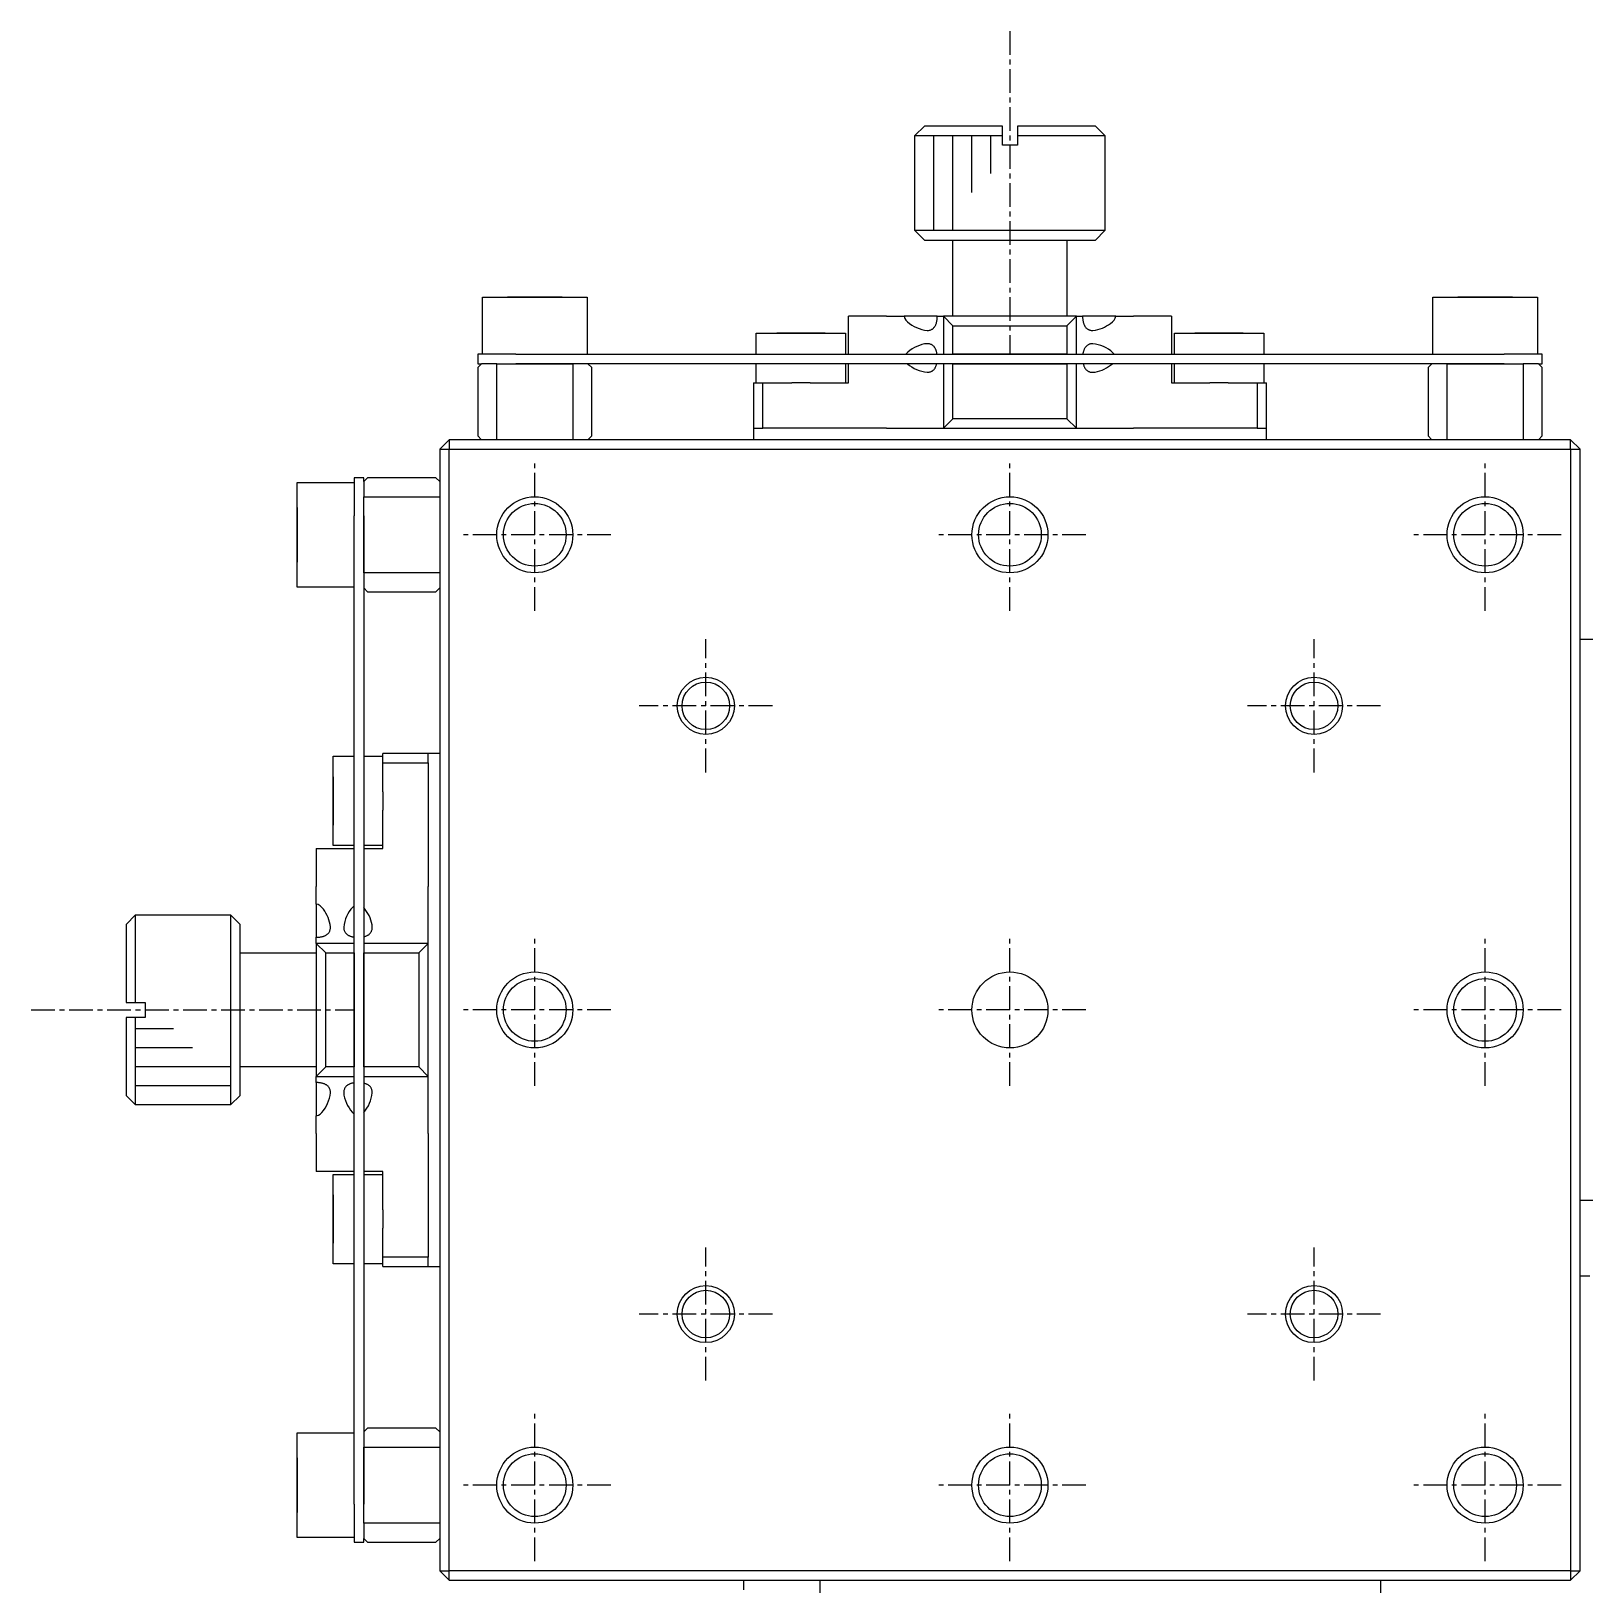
# Model space of a CAD drawing. Extents: x 10 to 415, y 10 to 242.
# Drawn here: x 255.8 to 337.5, y 116.8 to 198.5 of the extents above; entities that cross this region are included whole.
import ezdxf

# ---------------------------------------------------------------- set-up
doc = ezdxf.new("R2010")
doc.units = 0
doc.linetypes.add('CENTER', pattern=[2, 1.25, -0.25, 0.25, -0.25])
doc.layers.get('0').update_dxf_attribs({"linetype": 'CONTINUOUS'})
doc.layers.add('CENTER', color=1, linetype='CENTER')

msp = doc.modelspace()

# ---------------------------------------------------------------- linework, layer by layer
at = {"color": 7, "linetype": 'CONTINUOUS'}
for p, q in [((302.281, 193), (302.781, 193.5)), ((302.281, 193), (306.881, 193)), ((302.281, 188), (302.281, 193)), ((306.881, 193.5), (302.781, 193.5)), ((306.881, 193.5), (302.781, 193.5)), ((306.881, 193), (306.881, 193.5)), ((306.881, 192.5), (306.881, 193)), ((311.781, 193.5), (307.681, 193.5)), ((311.781, 193.5), (307.681, 193.5)), ((307.681, 193.5), (307.681, 193)), ((307.681, 193), (312.281, 193)), ((307.681, 193), (307.681, 192.5)), ((311.781, 193.5), (312.281, 193)), ((312.281, 193), (312.281, 188)), ((307.681, 192.5), (306.881, 192.5)), ((307.681, 192.5), (306.881, 192.5)), ((312.281, 188), (302.281, 188)), ((302.781, 187.5), (302.281, 188)), ((302.781, 187.5), (311.781, 187.5)), ((304.281, 183.5), (304.281, 187.5)), ((310.281, 187.5), (310.281, 183.5)), ((312.281, 188), (311.781, 187.5)), ((279.531, 184.5), (285.031, 184.5)), ((279.531, 184.5), (282.281, 184.5)), ((279.531, 181.5), (279.531, 184.5)), ((280.838, 184.5), (281.56, 184.5)), ((281.56, 184.5), (280.838, 184.5)), ((281.56, 184.5), (283.003, 184.5)), ((283.003, 184.5), (281.56, 184.5)), ((282.281, 184.5), (285.031, 184.5)), ((283.003, 184.5), (283.725, 184.5)), ((283.725, 184.5), (283.003, 184.5)), ((285.031, 184.5), (285.031, 181.5)), ((329.531, 184.5), (335.031, 184.5)), ((329.531, 184.5), (332.281, 184.5)), ((329.531, 181.5), (329.531, 184.5)), ((330.838, 184.5), (331.56, 184.5)), ((331.56, 184.5), (330.838, 184.5)), ((331.56, 184.5), (333.003, 184.5)), ((333.003, 184.5), (331.56, 184.5)), ((332.281, 184.5), (335.031, 184.5)), ((333.003, 184.5), (333.725, 184.5)), ((333.725, 184.5), (333.003, 184.5)), ((335.031, 184.5), (335.031, 181.5)), ((298.781, 181.5), (298.781, 183.5)), ((300.781, 183.5), (298.781, 183.5)), ((300.781, 183.5), (301.718, 183.5)), ((303.46, 183.5), (301.718, 183.5)), ((301.718, 183.5), (301.744, 183.387)), ((301.744, 183.387), (301.799, 183.298)), ((301.799, 183.298), (301.883, 183.206)), ((303.399, 183.1), (303.409, 183.131)), ((303.409, 183.131), (303.417, 183.157)), ((303.417, 183.157), (303.424, 183.185)), ((303.424, 183.185), (303.431, 183.214)), ((303.431, 183.214), (303.437, 183.243)), ((303.437, 183.243), (303.442, 183.272)), ((303.442, 183.272), (303.447, 183.302)), ((303.447, 183.302), (303.451, 183.333)), ((303.451, 183.333), (303.454, 183.364)), ((303.454, 183.364), (303.457, 183.397)), ((303.457, 183.397), (303.459, 183.431)), ((303.459, 183.431), (303.46, 183.466)), ((303.46, 183.5), (303.781, 183.5)), ((303.46, 183.466), (303.46, 183.5)), ((303.781, 183.5), (304.281, 183)), ((303.781, 183.5), (303.781, 181.5)), ((306.031, 183.5), (303.781, 183.5)), ((308.531, 183.5), (306.031, 183.5)), ((310.781, 183.5), (308.531, 183.5)), ((310.281, 183), (310.781, 183.5)), ((310.781, 181.5), (310.781, 183.5)), ((310.781, 183.5), (311.102, 183.5)), ((312.845, 183.5), (311.102, 183.5)), ((311.102, 183.5), (311.103, 183.467)), ((311.103, 183.467), (311.104, 183.435)), ((311.104, 183.435), (311.105, 183.402)), ((311.105, 183.402), (311.108, 183.369)), ((311.108, 183.369), (311.111, 183.337)), ((311.111, 183.337), (311.115, 183.306)), ((311.115, 183.306), (311.12, 183.275)), ((311.12, 183.275), (311.125, 183.244)), ((311.125, 183.244), (311.132, 183.214)), ((311.132, 183.214), (311.138, 183.185)), ((311.138, 183.185), (311.146, 183.156)), ((311.146, 183.156), (311.154, 183.128)), ((311.154, 183.128), (311.163, 183.101)), ((312.673, 183.201), (312.763, 183.296)), ((312.763, 183.296), (312.822, 183.393)), ((312.822, 183.393), (312.845, 183.5)), ((312.845, 183.5), (313.781, 183.5)), ((315.781, 183.5), (313.781, 183.5)), ((315.781, 183.5), (315.781, 181.5)), ((293.931, 182.6), (298.631, 182.6)), ((293.931, 182.6), (296.281, 182.6)), ((293.931, 181.5), (293.931, 182.6)), ((295.011, 182.6), (295.646, 182.6)), ((295.646, 182.6), (295.011, 182.6)), ((295.646, 182.6), (296.916, 182.6)), ((296.916, 182.6), (295.646, 182.6)), ((296.281, 182.6), (298.631, 182.6)), ((296.916, 182.6), (297.551, 182.6)), ((297.551, 182.6), (296.916, 182.6)), ((298.631, 182.6), (298.631, 181.5)), ((302.924, 182.75), (302.962, 182.751)), ((302.962, 182.751), (303.002, 182.755)), ((303.002, 182.755), (303.041, 182.761)), ((303.041, 182.761), (303.079, 182.77)), ((303.079, 182.77), (303.115, 182.782)), ((303.115, 182.782), (303.151, 182.797)), ((303.151, 182.797), (303.175, 182.809)), ((303.175, 182.809), (303.199, 182.823)), ((303.199, 182.823), (303.221, 182.839)), ((303.221, 182.839), (303.243, 182.857)), ((303.243, 182.857), (303.264, 182.876)), ((303.264, 182.876), (303.285, 182.898)), ((303.285, 182.898), (303.304, 182.92)), ((303.304, 182.92), (303.32, 182.942)), ((303.32, 182.942), (303.335, 182.965)), ((303.335, 182.965), (303.35, 182.99)), ((303.35, 182.99), (303.363, 183.016)), ((303.363, 183.016), (303.376, 183.043)), ((303.376, 183.043), (303.388, 183.071)), ((303.388, 183.071), (303.399, 183.1)), ((304.281, 183), (310.281, 183)), ((304.281, 181.5), (304.281, 183)), ((310.281, 183), (310.281, 181.5)), ((311.163, 183.101), (311.173, 183.075)), ((311.173, 183.075), (311.185, 183.045)), ((311.185, 183.045), (311.199, 183.016)), ((311.199, 183.016), (311.213, 182.989)), ((311.213, 182.989), (311.229, 182.963)), ((311.229, 182.963), (311.245, 182.939)), ((311.245, 182.939), (311.262, 182.916)), ((311.262, 182.916), (311.282, 182.893)), ((311.282, 182.893), (311.302, 182.872)), ((311.302, 182.872), (311.324, 182.853)), ((311.324, 182.853), (311.347, 182.835)), ((311.347, 182.835), (311.37, 182.82)), ((311.37, 182.82), (311.394, 182.806)), ((311.394, 182.806), (311.425, 182.791)), ((311.425, 182.791), (311.457, 182.778)), ((311.457, 182.778), (311.49, 182.768)), ((311.49, 182.768), (311.524, 182.76)), ((311.524, 182.76), (311.558, 182.755)), ((311.558, 182.755), (311.594, 182.751)), ((311.594, 182.751), (311.63, 182.75)), ((311.63, 182.75), (311.639, 182.75)), ((311.639, 182.75), (311.786, 182.763)), ((315.931, 182.6), (320.631, 182.6)), ((315.931, 182.6), (318.281, 182.6)), ((315.931, 181.5), (315.931, 182.6)), ((317.011, 182.6), (317.646, 182.6)), ((317.646, 182.6), (317.011, 182.6)), ((317.646, 182.6), (318.916, 182.6)), ((318.916, 182.6), (317.646, 182.6)), ((318.281, 182.6), (320.631, 182.6)), ((318.916, 182.6), (319.551, 182.6)), ((319.551, 182.6), (318.916, 182.6)), ((320.631, 182.6), (320.631, 181.5)), ((279.281, 181.5), (279.281, 181)), ((281.281, 181.5), (279.281, 181.5)), ((281.281, 181.5), (304.281, 181.5)), ((302.924, 182.05), (302.792, 182.039)), ((302.944, 182.05), (302.924, 182.05)), ((302.98, 182.048), (302.944, 182.05)), ((303.015, 182.044), (302.98, 182.048)), ((303.049, 182.037), (303.015, 182.044)), ((303.082, 182.029), (303.049, 182.037)), ((303.115, 182.019), (303.082, 182.029)), ((303.146, 182.006), (303.115, 182.019)), ((303.176, 181.99), (303.146, 182.006)), ((303.2, 181.976), (303.176, 181.99)), ((303.223, 181.96), (303.2, 181.976)), ((303.245, 181.942), (303.223, 181.96)), ((303.266, 181.922), (303.245, 181.942)), ((303.286, 181.901), (303.266, 181.922)), ((303.305, 181.877), (303.286, 181.901)), ((303.32, 181.857), (303.305, 181.877)), ((303.334, 181.836), (303.32, 181.857)), ((303.348, 181.813), (303.334, 181.836)), ((303.361, 181.79), (303.348, 181.813)), ((303.373, 181.765), (303.361, 181.79)), ((303.384, 181.739), (303.373, 181.765)), ((303.394, 181.712), (303.384, 181.739)), ((303.404, 181.685), (303.394, 181.712)), ((303.413, 181.656), (303.404, 181.685)), ((303.421, 181.626), (303.413, 181.656)), ((303.429, 181.596), (303.421, 181.626)), ((303.436, 181.564), (303.429, 181.596)), ((303.441, 181.532), (303.436, 181.564)), ((303.447, 181.5), (303.441, 181.532)), ((304.281, 181.5), (310.281, 181.5)), ((310.281, 181.5), (304.281, 181.5)), ((310.281, 181.5), (333.281, 181.5)), ((311.12, 181.525), (311.116, 181.5)), ((311.124, 181.55), (311.12, 181.525)), ((311.129, 181.574), (311.124, 181.55)), ((311.136, 181.604), (311.129, 181.574)), ((311.143, 181.634), (311.136, 181.604)), ((311.152, 181.663), (311.143, 181.634)), ((311.161, 181.691), (311.152, 181.663)), ((311.17, 181.718), (311.161, 181.691)), ((311.181, 181.744), (311.17, 181.718)), ((311.192, 181.77), (311.181, 181.744)), ((311.204, 181.794), (311.192, 181.77)), ((311.218, 181.82), (311.204, 181.794)), ((311.234, 181.844), (311.218, 181.82)), ((311.25, 181.868), (311.234, 181.844)), ((311.267, 181.889), (311.25, 181.868)), ((311.285, 181.91), (311.267, 181.889)), ((311.303, 181.929), (311.285, 181.91)), ((311.323, 181.946), (311.303, 181.929)), ((311.347, 181.965), (311.323, 181.946)), ((311.372, 181.982), (311.347, 181.965)), ((311.399, 181.997), (311.372, 181.982)), ((311.426, 182.01), (311.399, 181.997)), ((311.454, 182.021), (311.426, 182.01)), ((311.483, 182.03), (311.454, 182.021)), ((311.513, 182.037), (311.483, 182.03)), ((311.557, 182.045), (311.513, 182.037)), ((311.604, 182.049), (311.557, 182.045)), ((311.639, 182.05), (311.604, 182.049)), ((312.766, 181.5), (312.694, 181.58)), ((335.281, 181.5), (333.281, 181.5)), ((335.281, 181), (335.281, 181.5)), ((279.281, 180.8), (279.481, 181)), ((279.281, 181), (279.481, 181)), ((279.281, 180.8), (279.281, 177.2)), ((280.281, 181), (279.481, 181)), ((280.281, 177), (280.281, 181)), ((280.281, 181), (281.281, 181)), ((280.281, 181), (281.281, 181)), ((281.281, 181), (284.281, 181)), ((284.281, 181), (281.281, 181)), ((284.281, 181), (284.281, 177)), ((304.281, 181), (284.281, 181)), ((285.081, 181), (285.281, 180.8)), ((285.281, 177.2), (285.281, 180.8)), ((293.931, 180), (293.931, 181)), ((298.631, 181), (298.631, 180)), ((298.781, 180), (298.781, 181)), ((303.249, 180.662), (303.27, 180.682)), ((303.27, 180.682), (303.29, 180.703)), ((303.29, 180.703), (303.308, 180.726)), ((303.308, 180.726), (303.324, 180.748)), ((303.324, 180.748), (303.339, 180.771)), ((303.339, 180.771), (303.353, 180.796)), ((303.353, 180.796), (303.366, 180.822)), ((303.366, 180.822), (303.379, 180.849)), ((303.379, 180.849), (303.39, 180.877)), ((303.39, 180.877), (303.401, 180.906)), ((303.401, 180.906), (303.411, 180.936)), ((303.411, 180.936), (303.42, 180.968)), ((303.42, 180.968), (303.428, 181)), ((303.781, 181), (303.781, 177.6)), ((310.281, 181), (304.281, 181)), ((304.281, 181), (310.281, 181)), ((304.281, 178.1), (304.281, 181)), ((330.281, 181), (310.281, 181)), ((310.281, 181), (310.281, 178.1)), ((310.781, 177.6), (310.781, 181)), ((311.135, 181), (311.143, 180.969)), ((311.143, 180.969), (311.151, 180.938)), ((311.151, 180.938), (311.161, 180.908)), ((311.161, 180.908), (311.171, 180.879)), ((311.171, 180.879), (311.183, 180.852)), ((311.183, 180.852), (311.195, 180.825)), ((311.195, 180.825), (311.207, 180.8)), ((311.207, 180.8), (311.223, 180.772)), ((311.223, 180.772), (311.24, 180.746)), ((311.24, 180.746), (311.258, 180.722)), ((311.258, 180.722), (311.277, 180.699)), ((311.277, 180.699), (311.297, 180.678)), ((311.297, 180.678), (311.318, 180.658)), ((315.781, 181), (315.781, 180)), ((315.931, 180), (315.931, 181)), ((320.631, 181), (320.631, 180)), ((329.281, 180.8), (329.481, 181)), ((329.281, 180.8), (329.281, 177.2)), ((330.281, 181), (333.281, 181)), ((330.281, 177), (330.281, 181)), ((333.281, 181), (330.281, 181)), ((333.281, 181), (334.281, 181)), ((333.281, 181), (334.281, 181)), ((334.281, 181), (334.281, 177)), ((335.081, 181), (334.281, 181)), ((335.081, 181), (335.281, 180.8)), ((335.081, 181), (335.281, 181)), ((335.281, 177.2), (335.281, 180.8)), ((293.781, 180), (294.281, 180)), ((293.781, 180), (293.781, 177.6)), ((294.281, 180), (295.799, 180)), ((294.281, 177.6), (294.281, 180)), ((296.763, 180), (295.799, 180)), ((296.763, 180), (298.781, 180)), ((302.924, 180.55), (302.926, 180.55)), ((302.926, 180.55), (302.961, 180.551)), ((302.961, 180.551), (302.996, 180.554)), ((302.996, 180.554), (303.031, 180.559)), ((303.031, 180.559), (303.064, 180.566)), ((303.064, 180.566), (303.097, 180.575)), ((303.097, 180.575), (303.128, 180.587)), ((303.128, 180.587), (303.159, 180.6)), ((303.159, 180.6), (303.183, 180.613)), ((303.183, 180.613), (303.206, 180.628)), ((303.206, 180.628), (303.228, 180.644)), ((303.228, 180.644), (303.249, 180.662)), ((311.318, 180.658), (311.341, 180.639)), ((311.341, 180.639), (311.366, 180.622)), ((311.366, 180.622), (311.391, 180.607)), ((311.391, 180.607), (311.417, 180.594)), ((311.417, 180.594), (311.444, 180.583)), ((311.444, 180.583), (311.472, 180.573)), ((311.472, 180.573), (311.51, 180.563)), ((311.51, 180.563), (311.548, 180.556)), ((311.548, 180.556), (311.588, 180.552)), ((311.588, 180.552), (311.629, 180.55)), ((311.629, 180.55), (311.639, 180.55)), ((311.639, 180.55), (311.756, 180.559)), ((315.781, 180), (317.799, 180)), ((318.763, 180), (317.799, 180)), ((318.763, 180), (320.281, 180)), ((320.281, 180), (320.281, 177.6)), ((320.281, 180), (320.781, 180)), ((320.781, 177.6), (320.781, 180)), ((293.781, 177.6), (294.281, 177.6)), ((293.781, 177.6), (293.781, 177)), ((300.781, 177.6), (294.281, 177.6)), ((300.781, 177.6), (303.781, 177.6)), ((304.281, 178.1), (303.781, 177.6)), ((303.781, 177.6), (310.781, 177.6)), ((310.281, 178.1), (304.281, 178.1)), ((310.781, 177.6), (310.281, 178.1)), ((310.781, 177.6), (313.781, 177.6)), ((320.281, 177.6), (313.781, 177.6)), ((320.281, 177.6), (320.781, 177.6)), ((320.781, 177), (320.781, 177.6)), ((277.281, 176.5), (277.781, 177)), ((280.281, 177), (277.781, 177)), ((277.781, 177), (277.781, 176.5)), ((279.481, 177), (279.281, 177.2)), ((284.281, 177), (280.281, 177)), ((284.281, 177), (280.281, 177)), ((330.281, 177), (284.281, 177)), ((285.281, 177.2), (285.081, 177)), ((329.481, 177), (329.281, 177.2)), ((334.281, 177), (330.281, 177)), ((334.281, 177), (330.281, 177)), ((336.781, 177), (334.281, 177)), ((335.281, 177.2), (335.081, 177)), ((336.781, 176.5), (336.781, 177)), ((336.781, 177), (337.281, 176.5)), ((277.281, 176.5), (277.781, 176.5)), ((277.281, 176.5), (277.281, 117.5)), ((277.781, 176.5), (336.781, 176.5)), ((277.781, 117.5), (277.781, 176.5)), ((336.781, 176.5), (336.781, 117.5)), ((336.781, 176.5), (337.281, 176.5)), ((337.281, 117.5), (337.281, 176.5)), ((273.281, 175), (272.781, 175)), ((272.781, 175), (272.781, 173)), ((273.281, 174.8), (273.481, 175)), ((273.281, 174.8), (273.281, 175)), ((277.081, 175), (273.481, 175)), ((277.081, 175), (277.281, 174.8)), ((269.781, 172), (269.781, 174.75)), ((269.781, 169.25), (269.781, 174.75)), ((269.781, 174.75), (272.781, 174.75)), ((273.281, 174.8), (273.281, 174)), ((269.781, 172.722), (269.781, 173.443)), ((269.781, 173.443), (269.781, 172.722)), ((273.281, 174), (277.281, 174)), ((273.281, 173), (273.281, 174)), ((273.281, 173), (273.281, 174)), ((277.281, 174), (277.281, 170)), ((277.281, 174), (277.281, 170)), ((269.781, 171.278), (269.781, 172.722)), ((269.781, 172.722), (269.781, 171.278)), ((272.781, 150), (272.781, 173)), ((273.281, 170), (273.281, 173)), ((273.281, 173), (273.281, 170)), ((269.781, 169.25), (269.781, 172)), ((269.781, 170.557), (269.781, 171.278)), ((269.781, 171.278), (269.781, 170.557)), ((272.781, 169.25), (269.781, 169.25)), ((277.281, 170), (273.281, 170)), ((273.281, 170), (273.281, 150)), ((277.281, 170), (277.281, 124)), ((273.481, 169), (273.281, 169.2)), ((273.481, 169), (277.081, 169)), ((277.281, 169.2), (277.081, 169)), ((337.281, 166.5), (353.781, 166.5)), ((271.681, 158), (271.681, 160.35)), ((271.681, 155.65), (271.681, 160.35)), ((271.681, 160.35), (272.781, 160.35)), ((273.281, 160.35), (274.281, 160.35)), ((276.681, 160.5), (274.281, 160.5)), ((274.281, 160), (274.281, 160.5)), ((276.681, 160), (276.681, 160.5)), ((277.281, 160.5), (276.681, 160.5)), ((274.281, 160), (276.681, 160)), ((274.281, 158.482), (274.281, 160)), ((276.681, 160), (276.681, 153.5)), ((271.681, 158.635), (271.681, 159.27)), ((271.681, 159.27), (271.681, 158.635)), ((271.681, 157.365), (271.681, 158.635)), ((271.681, 158.635), (271.681, 157.365)), ((271.681, 155.65), (271.681, 158)), ((274.281, 158.482), (274.281, 157.518)), ((271.681, 156.73), (271.681, 157.365)), ((271.681, 157.365), (271.681, 156.73)), ((274.281, 155.5), (274.281, 157.518)), ((270.781, 155.5), (272.781, 155.5)), ((270.781, 155.5), (270.781, 153.5)), ((272.781, 155.65), (271.681, 155.65)), ((274.281, 155.65), (273.281, 155.65)), ((273.281, 155.5), (274.281, 155.5)), ((270.781, 152.563), (270.781, 153.5)), ((276.681, 150.5), (276.681, 153.5)), ((270.888, 152.54), (270.781, 152.563)), ((270.781, 152.563), (270.781, 150.821)), ((270.985, 152.482), (270.888, 152.54)), ((271.08, 152.392), (270.985, 152.482)), ((272.781, 152.484), (272.702, 152.413)), ((260.781, 151.5), (261.281, 152)), ((260.781, 151.5), (260.781, 147.4)), ((260.781, 151.5), (260.781, 147.4)), ((261.281, 147.4), (261.281, 152)), ((261.281, 152), (266.281, 152)), ((266.281, 152), (266.281, 142)), ((266.281, 152), (266.781, 151.5)), ((266.781, 142.5), (266.781, 151.5)), ((271.513, 151.208), (271.521, 151.242)), ((271.531, 151.358), (271.518, 151.505)), ((271.521, 151.242), (271.526, 151.277)), ((271.526, 151.277), (271.53, 151.313)), ((271.53, 151.313), (271.531, 151.349)), ((271.531, 151.349), (271.531, 151.358)), ((272.231, 151.358), (272.232, 151.323)), ((272.232, 151.323), (272.236, 151.276)), ((272.236, 151.276), (272.244, 151.231)), ((273.718, 151.228), (273.725, 151.267)), ((273.731, 151.358), (273.723, 151.475)), ((273.725, 151.267), (273.729, 151.307)), ((273.729, 151.307), (273.731, 151.348)), ((273.731, 151.348), (273.731, 151.358)), ((270.781, 150.821), (270.814, 150.821)), ((270.781, 150.5), (270.781, 150.821)), ((272.781, 150.5), (270.781, 150.5)), ((271.281, 150), (270.781, 150.5)), ((270.781, 150.5), (270.781, 148.25)), ((270.814, 150.821), (270.847, 150.822)), ((270.847, 150.822), (270.879, 150.824)), ((270.879, 150.824), (270.912, 150.827)), ((270.912, 150.827), (270.944, 150.83)), ((270.944, 150.83), (270.976, 150.834)), ((270.976, 150.834), (271.007, 150.839)), ((271.007, 150.839), (271.037, 150.844)), ((271.037, 150.844), (271.067, 150.85)), ((271.067, 150.85), (271.097, 150.857)), ((271.097, 150.857), (271.125, 150.865)), ((271.125, 150.865), (271.153, 150.873)), ((271.153, 150.873), (271.18, 150.882)), ((271.18, 150.882), (271.207, 150.892)), ((271.207, 150.892), (271.236, 150.904)), ((271.236, 150.904), (271.265, 150.918)), ((271.265, 150.918), (271.292, 150.932)), ((271.292, 150.932), (271.318, 150.948)), ((271.318, 150.948), (271.342, 150.964)), ((271.342, 150.964), (271.365, 150.981)), ((271.365, 150.981), (271.388, 151.001)), ((271.388, 151.001), (271.409, 151.021)), ((271.409, 151.021), (271.428, 151.043)), ((271.428, 151.043), (271.446, 151.065)), ((271.446, 151.065), (271.462, 151.089)), ((271.462, 151.089), (271.476, 151.113)), ((271.476, 151.113), (271.491, 151.143)), ((271.491, 151.143), (271.503, 151.175)), ((271.503, 151.175), (271.513, 151.208)), ((272.244, 151.231), (272.251, 151.202)), ((272.251, 151.202), (272.26, 151.173)), ((272.26, 151.173), (272.271, 151.145)), ((272.271, 151.145), (272.284, 151.117)), ((272.284, 151.117), (272.299, 151.091)), ((272.299, 151.091), (272.316, 151.066)), ((272.316, 151.066), (272.335, 151.041)), ((272.335, 151.041), (272.353, 151.022)), ((272.353, 151.022), (272.371, 151.003)), ((272.371, 151.003), (272.392, 150.986)), ((272.392, 150.986), (272.414, 150.969)), ((272.414, 150.969), (272.437, 150.952)), ((272.437, 150.952), (272.462, 150.937)), ((272.462, 150.937), (272.488, 150.923)), ((272.488, 150.923), (272.512, 150.911)), ((272.512, 150.911), (272.537, 150.9)), ((272.537, 150.9), (272.563, 150.889)), ((272.563, 150.889), (272.59, 150.879)), ((272.59, 150.879), (272.619, 150.87)), ((272.619, 150.87), (272.648, 150.862)), ((272.648, 150.862), (272.677, 150.854)), ((272.677, 150.854), (272.707, 150.848)), ((272.707, 150.848), (272.732, 150.843)), ((272.732, 150.843), (272.756, 150.839)), ((272.756, 150.839), (272.781, 150.835)), ((273.281, 150.853), (273.313, 150.861)), ((276.681, 150.5), (273.281, 150.5)), ((273.313, 150.861), (273.343, 150.87)), ((273.343, 150.87), (273.373, 150.88)), ((273.373, 150.88), (273.402, 150.89)), ((273.402, 150.89), (273.43, 150.901)), ((273.43, 150.901), (273.456, 150.913)), ((273.456, 150.913), (273.481, 150.926)), ((273.481, 150.926), (273.509, 150.942)), ((273.509, 150.942), (273.535, 150.959)), ((273.535, 150.959), (273.56, 150.977)), ((273.56, 150.977), (273.583, 150.996)), ((273.583, 150.996), (273.604, 151.016)), ((273.604, 151.016), (273.623, 151.036)), ((273.623, 151.036), (273.642, 151.06)), ((273.642, 151.06), (273.659, 151.084)), ((273.659, 151.084), (273.674, 151.11)), ((273.674, 151.11), (273.687, 151.136)), ((273.687, 151.136), (273.699, 151.163)), ((273.699, 151.163), (273.708, 151.191)), ((273.708, 151.191), (273.718, 151.228)), ((276.681, 150.5), (276.181, 150)), ((276.681, 143.5), (276.681, 150.5)), ((266.781, 150), (270.781, 150)), ((271.281, 150), (272.781, 150)), ((271.281, 144), (271.281, 150)), ((272.781, 144), (272.781, 150)), ((272.781, 150), (272.781, 144)), ((273.281, 150), (273.281, 144)), ((273.281, 144), (273.281, 150)), ((273.281, 150), (276.181, 150)), ((276.181, 150), (276.181, 144)), ((270.781, 148.25), (270.781, 145.75)), ((260.781, 147.4), (261.281, 147.4)), ((261.281, 147.4), (261.781, 147.4)), ((261.781, 147.4), (261.781, 146.6)), ((261.781, 147.4), (261.781, 146.6)), ((260.781, 146.6), (260.781, 142.5)), ((260.781, 146.6), (260.781, 142.5)), ((261.281, 146.6), (260.781, 146.6)), ((261.281, 142), (261.281, 146.6)), ((261.781, 146.6), (261.281, 146.6)), ((270.781, 145.75), (270.781, 143.5)), ((270.781, 144), (266.781, 144)), ((270.781, 143.5), (271.281, 144)), ((272.781, 144), (271.281, 144)), ((272.781, 121), (272.781, 144)), ((273.281, 144), (273.281, 124)), ((276.181, 144), (273.281, 144)), ((276.181, 144), (276.681, 143.5)), ((270.781, 143.5), (272.781, 143.5)), ((270.781, 143.179), (270.781, 143.5)), ((270.816, 143.179), (270.781, 143.179)), ((270.781, 143.179), (270.781, 141.437)), ((270.85, 143.177), (270.816, 143.179)), ((270.884, 143.176), (270.85, 143.177)), ((270.918, 143.173), (270.884, 143.176)), ((270.948, 143.169), (270.918, 143.173)), ((270.979, 143.166), (270.948, 143.169)), ((271.009, 143.161), (270.979, 143.166)), ((271.039, 143.156), (271.009, 143.161)), ((271.068, 143.15), (271.039, 143.156)), ((271.096, 143.143), (271.068, 143.15)), ((271.124, 143.136), (271.096, 143.143)), ((271.151, 143.128), (271.124, 143.136)), ((271.181, 143.118), (271.151, 143.128)), ((271.21, 143.107), (271.181, 143.118)), ((271.239, 143.095), (271.21, 143.107)), ((271.266, 143.082), (271.239, 143.095)), ((271.292, 143.068), (271.266, 143.082)), ((271.316, 143.054), (271.292, 143.068)), ((272.468, 143.067), (272.445, 143.053)), ((272.492, 143.079), (272.468, 143.067)), ((272.516, 143.091), (272.492, 143.079)), ((272.542, 143.103), (272.516, 143.091)), ((272.569, 143.113), (272.542, 143.103)), ((272.597, 143.123), (272.569, 143.113)), ((272.625, 143.132), (272.597, 143.123)), ((272.655, 143.14), (272.625, 143.132)), ((272.686, 143.148), (272.655, 143.14)), ((272.717, 143.154), (272.686, 143.148)), ((272.749, 143.16), (272.717, 143.154)), ((272.781, 143.165), (272.749, 143.16)), ((273.281, 143.5), (276.681, 143.5)), ((273.314, 143.139), (273.281, 143.147)), ((273.345, 143.13), (273.314, 143.139)), ((273.375, 143.12), (273.345, 143.13)), ((273.404, 143.109), (273.375, 143.12)), ((273.433, 143.097), (273.404, 143.109)), ((273.46, 143.085), (273.433, 143.097)), ((273.485, 143.072), (273.46, 143.085)), ((273.51, 143.058), (273.485, 143.072)), ((276.681, 140.5), (276.681, 143.5)), ((261.281, 142), (260.781, 142.5)), ((266.781, 142.5), (266.281, 142)), ((271.339, 143.038), (271.316, 143.054)), ((271.361, 143.022), (271.339, 143.038)), ((271.384, 143.003), (271.361, 143.022)), ((271.405, 142.983), (271.384, 143.003)), ((271.424, 142.962), (271.405, 142.983)), ((271.442, 142.94), (271.424, 142.962)), ((271.458, 142.917), (271.442, 142.94)), ((271.472, 142.894), (271.458, 142.917)), ((271.485, 142.87), (271.472, 142.894)), ((271.5, 142.834), (271.485, 142.87)), ((271.512, 142.797), (271.5, 142.834)), ((271.521, 142.759), (271.512, 142.797)), ((271.527, 142.72), (271.521, 142.759)), ((271.53, 142.68), (271.527, 142.72)), ((271.531, 142.642), (271.53, 142.68)), ((272.232, 142.663), (272.231, 142.642)), ((272.231, 142.642), (272.242, 142.51)), ((272.234, 142.699), (272.232, 142.663)), ((272.238, 142.734), (272.234, 142.699)), ((272.244, 142.768), (272.238, 142.734)), ((272.252, 142.801), (272.244, 142.768)), ((272.263, 142.833), (272.252, 142.801)), ((272.276, 142.865), (272.263, 142.833)), ((272.291, 142.895), (272.276, 142.865)), ((272.305, 142.919), (272.291, 142.895)), ((272.322, 142.941), (272.305, 142.919)), ((272.34, 142.964), (272.322, 142.941)), ((272.359, 142.985), (272.34, 142.964)), ((272.381, 143.005), (272.359, 142.985)), ((272.404, 143.024), (272.381, 143.005)), ((272.424, 143.039), (272.404, 143.024)), ((272.445, 143.053), (272.424, 143.039)), ((273.533, 143.043), (273.51, 143.058)), ((273.555, 143.027), (273.533, 143.043)), ((273.578, 143.008), (273.555, 143.027)), ((273.599, 142.989), (273.578, 143.008)), ((273.619, 142.968), (273.599, 142.989)), ((273.637, 142.947), (273.619, 142.968)), ((273.653, 142.924), (273.637, 142.947)), ((273.668, 142.901), (273.653, 142.924)), ((273.681, 142.878), (273.668, 142.901)), ((273.695, 142.847), (273.681, 142.878)), ((273.706, 142.815), (273.695, 142.847)), ((273.715, 142.783), (273.706, 142.815)), ((273.722, 142.749), (273.715, 142.783)), ((273.727, 142.715), (273.722, 142.749)), ((273.73, 142.68), (273.727, 142.715)), ((273.731, 142.644), (273.73, 142.68)), ((273.731, 142.642), (273.731, 142.644)), ((266.281, 142), (261.281, 142)), ((270.781, 141.437), (270.895, 141.463)), ((270.781, 140.5), (270.781, 141.437)), ((270.895, 141.463), (270.983, 141.517)), ((270.983, 141.517), (271.075, 141.602)), ((270.781, 140.5), (270.781, 138.5)), ((276.681, 140.5), (276.681, 134)), ((272.781, 138.5), (270.781, 138.5)), ((271.681, 136), (271.681, 138.35)), ((271.681, 133.65), (271.681, 138.35)), ((271.681, 138.35), (272.781, 138.35)), ((274.281, 138.5), (273.281, 138.5)), ((273.281, 138.35), (274.281, 138.35)), ((274.281, 136.482), (274.281, 138.5)), ((271.681, 136.635), (271.681, 137.27)), ((271.681, 137.27), (271.681, 136.635)), ((271.681, 135.365), (271.681, 136.635)), ((271.681, 136.635), (271.681, 135.365)), ((337.281, 137), (342.281, 137)), ((271.681, 133.65), (271.681, 136)), ((274.281, 136.482), (274.281, 135.518)), ((271.681, 134.73), (271.681, 135.365)), ((271.681, 135.365), (271.681, 134.73)), ((274.281, 134), (274.281, 135.518)), ((272.781, 133.65), (271.681, 133.65)), ((274.281, 133.65), (273.281, 133.65)), ((276.681, 134), (274.281, 134)), ((274.281, 133.5), (274.281, 134)), ((274.281, 133.5), (276.681, 133.5)), ((276.681, 133.5), (276.681, 134)), ((276.681, 133.5), (277.281, 133.5)), ((337.781, 133), (337.281, 133)), ((269.781, 122), (269.781, 124.75)), ((269.781, 119.25), (269.781, 124.75)), ((269.781, 124.75), (272.781, 124.75)), ((273.281, 124.8), (273.481, 125)), ((277.081, 125), (273.481, 125)), ((277.081, 125), (277.281, 124.8)), ((269.781, 122.722), (269.781, 123.443)), ((269.781, 123.443), (269.781, 122.722)), ((273.281, 124), (277.281, 124)), ((273.281, 121), (273.281, 124)), ((273.281, 124), (273.281, 121)), ((277.281, 124), (277.281, 120)), ((277.281, 124), (277.281, 120)), ((269.781, 121.278), (269.781, 122.722)), ((269.781, 122.722), (269.781, 121.278)), ((269.781, 119.25), (269.781, 122)), ((269.781, 120.557), (269.781, 121.278)), ((269.781, 121.278), (269.781, 120.557)), ((272.781, 121), (272.781, 119)), ((273.281, 120), (273.281, 121)), ((273.281, 120), (273.281, 121)), ((277.281, 120), (273.281, 120)), ((273.281, 120), (273.281, 119.2)), ((272.781, 119.25), (269.781, 119.25)), ((272.781, 119), (273.281, 119)), ((273.481, 119), (273.281, 119.2)), ((273.281, 119), (273.281, 119.2)), ((273.481, 119), (277.081, 119)), ((277.281, 119.2), (277.081, 119)), ((277.281, 117.5), (277.781, 117.5)), ((277.781, 117), (277.281, 117.5)), ((336.781, 117.5), (277.781, 117.5)), ((277.781, 117), (277.781, 117.5)), ((277.781, 117), (336.781, 117)), ((293.281, 116.5), (293.281, 117)), ((297.281, 117), (297.281, 112)), ((326.781, 117), (326.781, 100.5)), ((336.781, 117.5), (336.781, 117)), ((337.281, 117.5), (336.781, 117)), ((336.781, 117.5), (337.281, 117.5))]:
    msp.add_line(p, q, dxfattribs=at)
at = {"color": 3, "linetype": 'CONTINUOUS'}
for p, q in [((303.281, 188), (303.281, 193)), ((304.281, 188), (304.281, 193)), ((305.281, 190), (305.281, 193)), ((306.281, 191), (306.281, 193)), ((263.281, 146), (261.281, 146)), ((264.281, 145), (261.281, 145)), ((266.281, 144), (261.281, 144)), ((266.281, 143), (261.281, 143))]:
    msp.add_line(p, q, dxfattribs=at)
for centre, radius in [((282.281, 172), 2), ((307.281, 172), 2), ((332.281, 172), 2), ((291.281, 163), 1.5), ((323.281, 163), 1.5), ((282.281, 147), 2), ((332.281, 147), 2), ((291.281, 131), 1.5), ((323.281, 131), 1.5), ((282.281, 122), 2), ((307.281, 122), 2), ((332.281, 122), 2)]:
    msp.add_circle(centre, radius, dxfattribs=at)
at = {"color": 7, "linetype": 'CONTINUOUS'}
for centre, radius in [((282.281, 172), 1.65), ((307.281, 172), 1.65), ((332.281, 172), 1.65), ((291.281, 163), 1.25), ((323.281, 163), 1.25), ((307.281, 147), 2), ((282.281, 147), 1.65), ((332.281, 147), 1.65), ((291.281, 131), 1.25), ((323.281, 131), 1.25), ((282.281, 122), 1.65), ((307.281, 122), 1.65), ((332.281, 122), 1.65)]:
    msp.add_circle(centre, radius, dxfattribs=at)
for centre, radius, start, end in [((303.115, 184.6), 1.86, 228.54099, 264.0992), ((311.382, 184.7), 1.979, 281.79299, 310.74922), ((303.149, 180.194), 1.88, 100.95057, 135.97436), ((311.449, 180.206), 1.854, 47.81389, 84.11734), ((303.106, 182.38), 1.839, 228.61307, 264.30688), ((311.379, 182.513), 1.991, 280.9297, 310.52016), ((269.581, 151.1), 1.979, 11.79299, 40.74922), ((274.075, 151.168), 1.854, 137.81389, 174.11734), ((271.768, 151.097), 1.991, 10.9297, 40.52016), ((269.681, 142.834), 1.86, 318.54099, 354.0992), ((274.088, 142.867), 1.88, 190.95057, 225.97436), ((271.902, 142.825), 1.839, 318.61307, 354.30688)]:
    msp.add_arc(centre, radius, start, end, dxfattribs=at)
at = {"layer": 'CENTER', "color": 1, "linetype": 'CENTER'}
for p, q in [((307.281, 198.5), (307.281, 181.5)), ((282.281, 168), (282.281, 176)), ((307.281, 168), (307.281, 176)), ((332.281, 168), (332.281, 176)), ((286.281, 172), (278.281, 172)), ((311.281, 172), (303.281, 172)), ((336.281, 172), (328.281, 172)), ((291.281, 159.5), (291.281, 166.5)), ((323.281, 159.5), (323.281, 166.5)), ((294.781, 163), (287.781, 163)), ((326.781, 163), (319.781, 163)), ((282.281, 143), (282.281, 151)), ((307.281, 143), (307.281, 151)), ((332.281, 143), (332.281, 151)), ((255.781, 147), (272.781, 147)), ((286.281, 147), (278.281, 147)), ((311.281, 147), (303.281, 147)), ((336.281, 147), (328.281, 147)), ((291.281, 127.5), (291.281, 134.5)), ((323.281, 127.5), (323.281, 134.5)), ((294.781, 131), (287.781, 131)), ((326.781, 131), (319.781, 131)), ((282.281, 118), (282.281, 126)), ((307.281, 118), (307.281, 126)), ((332.281, 118), (332.281, 126)), ((286.281, 122), (278.281, 122)), ((311.281, 122), (303.281, 122)), ((336.281, 122), (328.281, 122))]:
    msp.add_line(p, q, dxfattribs=at)

doc.saveas('drawing.dxf')
